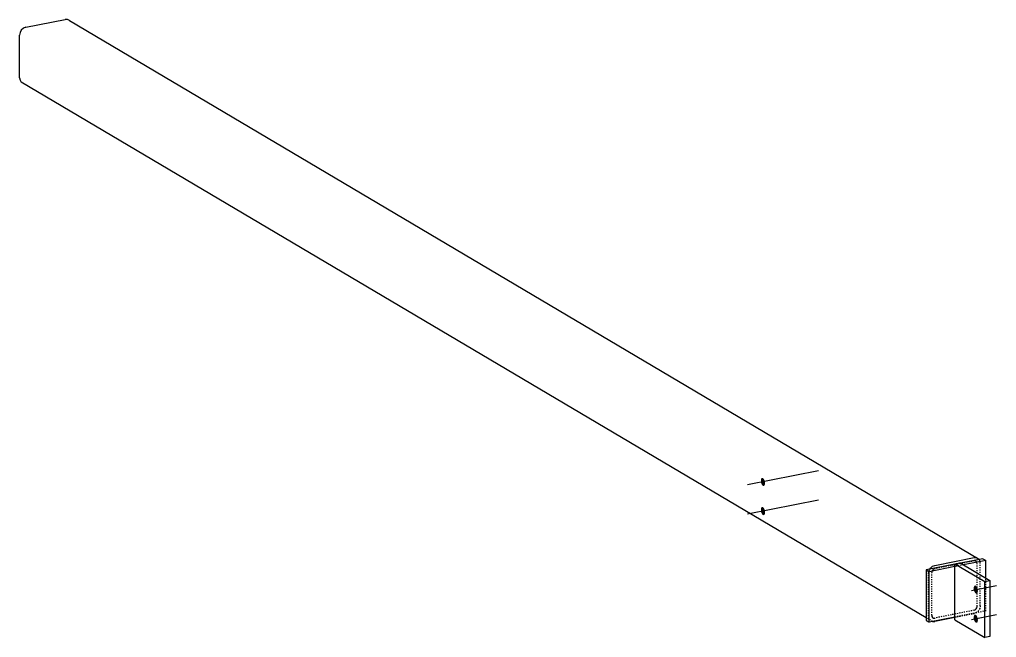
# Model space of a CAD drawing. Header units: millimetres. Extents: x 17 to 19241, y -8 to 1053.
# Drawn here: x 17 to 1653, y 17 to 1053 of the extents above; entities that cross this region are included whole.
import ezdxf

# ---------------------------------------------------------------- set-up
doc = ezdxf.new("R2010")
doc.units = ezdxf.units.MM
doc.linetypes.add('DXK_LINE_DOT2', pattern=[3.9198, 1.9599, -1.9599])
doc.layers.add('STÅL', color=7, linetype='Continuous')

msp = doc.modelspace()

# ---------------------------------------------------------------- hatches: boundary and pattern name
at = {"layer": 'STÅL', "linetype": 'Continuous'}
for points in [[(1265, 278.1), (1265.2, 276.7), (1265.3, 275.3), (1265.2, 274), (1265, 272.8), (1264.6, 271.9), (1264.1, 271.2), (1263.5, 270.7), (1262.8, 270.6), (1262.1, 270.8), (1261.4, 271.2), (1260.6, 272), (1260, 272.9), (1259.4, 274.1), (1258.9, 275.4), (1258.6, 276.9), (1258.4, 278.3), (1258.3, 279.7), (1258.4, 281), (1258.6, 282.2), (1259, 283.1), (1259.5, 283.8), (1260.1, 284.3), (1260.8, 284.4), (1261.5, 284.2), (1262.2, 283.8), (1263, 283), (1263.6, 282), (1264.2, 280.9), (1264.7, 279.5)], [(1265, 229.3), (1265.2, 227.8), (1265.3, 226.4), (1265.2, 225.1), (1265, 224), (1264.6, 223), (1264.1, 222.3), (1263.5, 221.9), (1262.8, 221.7), (1262.1, 221.9), (1261.4, 222.4), (1260.6, 223.1), (1260, 224.1), (1259.4, 225.3), (1258.9, 226.6), (1258.6, 228), (1258.4, 229.4), (1258.3, 230.8), (1258.4, 232.2), (1258.6, 233.3), (1259, 234.3), (1259.5, 235), (1260.1, 235.4), (1260.8, 235.5), (1261.5, 235.4), (1262.2, 234.9), (1263, 234.2), (1263.6, 233.2), (1264.2, 232), (1264.7, 230.7)], [(1621.5, 97.7), (1621.7, 96.3), (1621.8, 94.9), (1621.7, 93.6), (1621.4, 92.4), (1621.1, 91.5), (1620.6, 90.8), (1620, 90.3), (1619.3, 90.2), (1618.6, 90.4), (1617.8, 90.8), (1617.1, 91.6), (1616.5, 92.6), (1615.9, 93.7), (1615.4, 95.1), (1615, 96.5), (1614.8, 97.9), (1614.8, 99.3), (1614.9, 100.6), (1615.1, 101.8), (1615.5, 102.7), (1616, 103.4), (1616.6, 103.9), (1617.3, 104), (1618, 103.8), (1618.7, 103.4), (1619.4, 102.6), (1620.1, 101.7), (1620.7, 100.5), (1621.1, 99.2)], [(1621.5, 48.9), (1621.7, 47.4), (1621.8, 46), (1621.7, 44.7), (1621.4, 43.6), (1621.1, 42.6), (1620.6, 41.9), (1620, 41.5), (1619.3, 41.3), (1618.6, 41.5), (1617.8, 42), (1617.1, 42.7), (1616.5, 43.7), (1615.9, 44.9), (1615.4, 46.2), (1615, 47.6), (1614.8, 49), (1614.8, 50.4), (1614.9, 51.8), (1615.1, 52.9), (1615.5, 53.9), (1616, 54.6), (1616.6, 55), (1617.3, 55.1), (1618, 55), (1618.7, 54.5), (1619.4, 53.8), (1620.1, 52.8), (1620.7, 51.6), (1621.1, 50.3)]]:
    msp.add_hatch(color=96, dxfattribs=at).paths.add_polyline_path(points)

# ---------------------------------------------------------------- linework, layer by layer
at = {"layer": 'STÅL', "color": 2, "linetype": 'Continuous'}
for p, q in [((27.2, 1039.6), (93, 1052.6)), ((97, 1052.6), (93, 1052.6)), ((100.4, 1050.8), (97, 1052.6)), ((100.4, 1050.8), (1622.9, 148.9)), ((17.6, 1030.8), (16.8, 1026.3)), ((19.8, 1034.9), (17.6, 1030.8)), ((23.2, 1038), (19.8, 1034.9)), ((27.2, 1039.6), (23.2, 1038)), ((16.8, 954.9), (16.8, 1026.3)), ((16.8, 954.9), (17.6, 950.7)), ((17.6, 950.7), (19.8, 947.5)), ((1535, 50), (19.8, 947.5)), ((1549.7, 137.7), (1615.5, 150.7)), ((1630.2, 148.9), (1592.9, 141.5)), ((1615.5, 150.7), (1619.5, 150.6)), ((1619.5, 150.6), (1622.9, 148.9)), ((1623.7, 147.6), (1622.9, 148.9)), ((1630.2, 148.9), (1635.2, 146)), ((1583.3, 139.6), (1535, 130.1)), ((1583.3, 135.7), (1540, 127.1)), ((1541.5, 131.4), (1542.3, 133)), ((1542.3, 133), (1545.7, 136.1)), ((1545.7, 136.1), (1549.7, 137.7)), ((1583.3, 140.4), (1591.9, 142.1)), ((1583.3, 46.4), (1583.3, 140.4)), ((1583.3, 140.4), (1633.3, 110.8)), ((1591.9, 142.1), (1641.9, 112.5)), ((1635.2, 146), (1597.9, 138.6)), ((1635.2, 116.4), (1635.2, 146)), ((1535, 130.1), (1535, 45.5)), ((1535, 130.1), (1540, 127.1)), ((1540, 42.6), (1540, 127.1)), ((1633.3, 110.8), (1641.9, 112.5)), ((1633.3, 16.8), (1633.3, 110.8)), ((1641.9, 112.5), (1641.9, 18.5)), ((1583.3, 51.1), (1540, 42.6)), ((1583.3, 50.4), (1549.7, 43.7)), ((1535, 45.5), (1540, 42.6)), ((1546.2, 43.8), (1549.7, 43.7)), ((1583.3, 46.4), (1633.3, 16.8)), ((1641.9, 18.5), (1633.3, 16.8))]:
    msp.add_line(p, q, dxfattribs=at)
at = {"layer": 'STÅL', "color": 96, "linetype": 'Continuous'}
for p, q in [((1354.9, 295.9), (1235.8, 272.4)), ((1354.9, 247), (1235.8, 223.5)), ((1611.3, 95.7), (1652.9, 103.9)), ((1611.3, 46.9), (1652.9, 55.1))]:
    msp.add_line(p, q, dxfattribs=at)
at = {"layer": 'STÅL', "color": 7, "linetype": 'DXK_LINE_DOT2'}
for p, q in [((1625.1, 145.6), (1623.7, 147.6)), ((1540.1, 128.9), (1541.5, 131.4)), ((1547.7, 131.2), (1546, 129.7)), ((1549.7, 132.1), (1547.7, 131.2)), ((1615.5, 145.1), (1549.7, 132.1)), ((1592.9, 141.5), (1583.3, 139.6)), ((1597.9, 138.6), (1583.3, 135.7)), ((1617.5, 145), (1615.5, 145.1)), ((1619.2, 144.1), (1617.5, 145)), ((1620.3, 142.5), (1619.2, 144.1)), ((1620.7, 140.5), (1620.3, 142.5)), ((1620.7, 69), (1620.7, 140.5)), ((1625.9, 141.5), (1625.1, 145.6)), ((1625.9, 70.1), (1625.9, 141.5)), ((1539.3, 124.4), (1540.1, 128.9)), ((1539.3, 53), (1539.3, 124.4)), ((1544.9, 127.6), (1544.5, 125.4)), ((1544.5, 54), (1544.5, 125.4)), ((1546, 129.7), (1544.9, 127.6)), ((1635.2, 61.4), (1635.2, 116.4)), ((1619.2, 64.8), (1620.3, 66.8)), ((1620.3, 66.8), (1620.7, 69)), ((1625.1, 65.6), (1622.9, 61.5)), ((1625.9, 70.1), (1625.1, 65.6)), ((1542.3, 45.6), (1535, 50)), ((1540.1, 48.8), (1539.3, 53)), ((1544.5, 54), (1544.9, 51.9)), ((1544.9, 51.9), (1546, 50.3)), ((1546, 50.3), (1547.7, 49.4)), ((1547.7, 49.4), (1549.7, 49.4)), ((1615.5, 62.4), (1549.7, 49.4)), ((1635.2, 61.4), (1583.3, 51.1)), ((1615.5, 56.7), (1583.3, 50.4)), ((1615.5, 62.4), (1617.5, 63.2)), ((1619.5, 58.4), (1615.5, 56.7)), ((1617.5, 63.2), (1619.2, 64.8)), ((1622.9, 61.5), (1619.5, 58.4)), ((1542.3, 45.6), (1540.1, 48.8)), ((1545.7, 43.8), (1542.3, 45.6)), ((1545.7, 43.8), (1546.2, 43.8))]:
    msp.add_line(p, q, dxfattribs=at)

doc.saveas('drawing.dxf')
